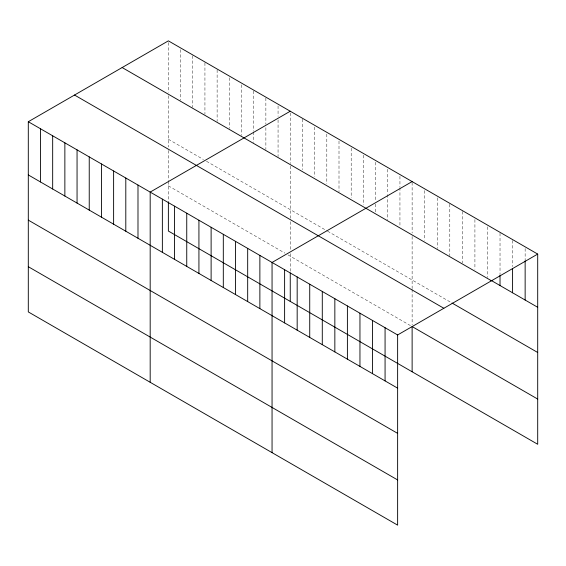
<?xml version="1.0" encoding="UTF-8"?>
<svg xmlns="http://www.w3.org/2000/svg" width="566" height="566" viewBox="0 0 566 566"><rect width="100%" height="100%" fill="white"/><g stroke="black" fill="none" stroke-linecap="round" stroke-linejoin="round"><path stroke-width="0.42" stroke-dasharray="2.83 2.12" d="M290.252 166.1L290.252 218.257M412.126 236.468L412.126 288.618M168.371 139.264L203.413 159.492M206.456 161.253L326.815 230.737M327.572 231.176L451.279 302.598M168.371 185.839L284.917 253.129M287.967 254.884L410.605 325.691M525.142 248.58L525.142 259.921M512.584 240.458L512.584 266.621M500.026 233.206L500.026 274.199M487.475 226.832L487.475 277.418M474.916 219.58L474.916 269.296M462.358 211.458L462.358 262.914M449.8 204.213L449.8 255.669M437.242 197.831L437.242 248.417M424.684 190.586L424.684 240.295M412.126 182.464L412.126 233.043M412.126 289.481L412.126 324.849M399.943 176.295L399.943 186.766M399.943 187.636L399.943 226.011M387.752 169.262L387.752 193.678M387.752 194.555L387.752 219.841M375.562 162.223L375.562 200.597M375.562 204.085L375.562 211.939M363.379 155.19L363.379 204.899M351.189 148.15L351.189 197.867M338.999 141.111L338.999 191.697M326.815 134.078L326.815 183.787M314.625 127.039L314.625 176.755M302.435 119.129L302.435 169.715M290.252 112.967L290.252 163.553M290.252 221.702L290.252 250.165M290.252 253.618L290.252 271.27M278.062 105.934L278.062 116.398M278.062 119.886L278.062 156.513M265.871 98.024L265.871 124.187M265.871 127.675L265.871 149.481M253.688 90.984L253.688 131.107M253.688 131.977L253.688 142.441M241.498 84.822L241.498 135.408M229.308 77.783L229.308 128.369M217.125 69.873L217.125 121.336M204.934 62.84L204.934 114.297M192.744 55.801L192.744 107.257M180.561 49.638L180.561 100.224M168.371 42.599L168.371 92.315M168.371 95.732L168.371 147.026M168.371 150.478L168.371 180.66M168.371 181.523L168.371 200.909"/><path stroke-width="0.85" d="M28.3 121.725L397.629 334.959L397.629 525.142L28.3 311.916L28.3 121.725L168.371 40.858L537.7 254.084L537.7 444.275L168.371 231.041L168.371 201.744M290.252 111.226L150.181 192.093L150.181 382.276M412.126 181.587L272.055 262.461L272.055 452.644M397.629 334.959L537.7 254.084M491.168 280.425L537.7 307.288M122.15 67.545L491.479 280.771M452.015 303.022L537.7 352.491M74.521 95.038L443.85 308.272M537.7 399.065L412.126 326.568L412.126 371.777M28.3 174.929L397.629 388.156M28.3 220.132L397.629 433.365M28.3 266.706L397.629 479.94M525.142 260.792L525.142 300.037M512.584 268.369L512.584 292.792M500.026 275.076L500.026 285.54M385.071 327.707L385.071 380.911M372.513 320.455L372.513 373.659M359.955 313.21L359.955 366.407M347.397 305.958L347.397 359.155M334.846 298.707L334.846 351.911M322.287 291.455L322.287 344.659M309.729 284.21L309.729 337.407M297.171 276.958L297.171 330.162M290.252 272.946L290.252 301.409M284.613 269.706L284.613 322.91M259.872 255.422L259.872 308.626M247.682 248.382L247.682 301.586M235.491 241.349L235.491 294.553M223.308 234.31L223.308 287.514M211.118 227.277L211.118 280.474M198.928 220.238L198.928 273.442M186.745 213.205L186.745 266.402M174.554 206.165L174.554 259.37M162.364 199.126L162.364 252.33M137.991 185.054L137.991 238.258M125.801 178.021L125.801 231.218M113.617 170.982L113.617 224.186M101.427 163.949L101.427 217.146M89.237 156.909L89.237 210.113M77.054 149.87L77.054 203.074M64.864 142.837L64.864 196.041M52.673 135.798L52.673 189.002M40.49 128.765L40.49 181.962"/></g></svg>
